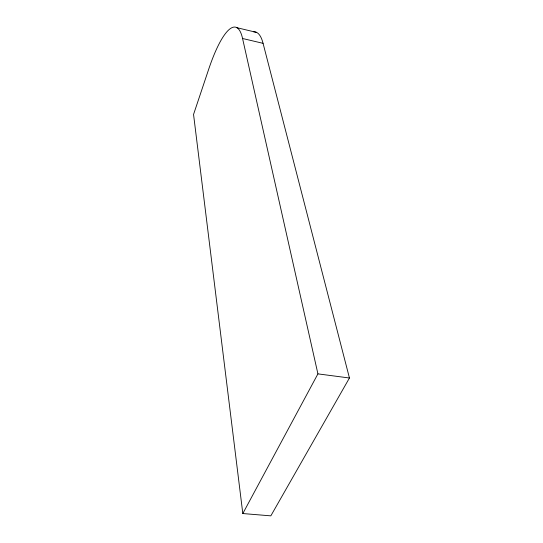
<?xml version="1.0" encoding="UTF-8"?>
<svg xmlns="http://www.w3.org/2000/svg" width="543" height="543" viewBox="0 0 543 543"><rect width="100%" height="100%" fill="white"/><g stroke="black" fill="none" stroke-linecap="round" stroke-linejoin="round"><path stroke-width="0.81" d="M242.816 513.549L317.92 373.876L242.565 38.499L263.07 43.338L349.448 377.996L270.835 515.85L242.816 513.549L193.552 114.437L208.553 69.653A89.086 20.308 -78.5 0 1 242.565 38.499M317.92 373.876L349.448 377.996M236.694 27.639L256.554 32.397M253.69 31.847A88.516 22.032 -78.3 0 1 263.07 43.338"/></g></svg>
